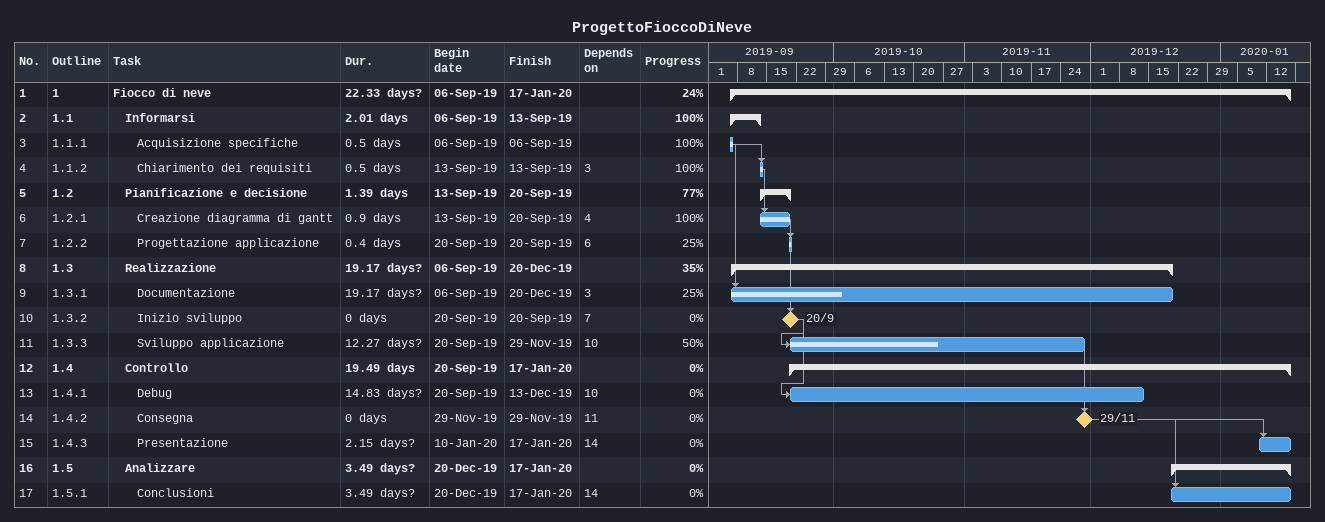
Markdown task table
ProgettoFioccoDiNeve

| ID | WBS | Task | Duration | Start | Finish | Predecessors | % complete |
|---|---|---|---|---|---|---|---|
| 1 | 1 | **Fiocco di neve** | 22.33d? | 2019-09-06 | 2020-01-17 |  | 24 |
| 2 | 1.1 | **Informarsi** | 2.01d | 2019-09-06 | 2019-09-13 |  | 100 |
| 3 | 1.1.1 | Acquisizione specifiche | 0.5d | 2019-09-06 | 2019-09-06 |  | 100 |
| 4 | 1.1.2 | Chiarimento dei requisiti | 0.5d | 2019-09-13 | 2019-09-13 | 3 | 100 |
| 5 | 1.2 | **Pianificazione e decisione** | 1.39d | 2019-09-13 | 2019-09-20 |  | 77 |
| 6 | 1.2.1 | Creazione diagramma di gantt | 0.9d | 2019-09-13 | 2019-09-20 | 4 | 100 |
| 7 | 1.2.2 | Progettazione applicazione | 0.4d | 2019-09-20 | 2019-09-20 | 6 | 25 |
| 8 | 1.3 | **Realizzazione** | 19.17d? | 2019-09-06 | 2019-12-20 |  | 35 |
| 9 | 1.3.1 | Documentazione | 19.17d? | 2019-09-06 | 2019-12-20 | 3 | 25 |
| 10 | 1.3.2 | Inizio sviluppo | 0d | 2019-09-20 | 2019-09-20 | 7 | 0 |
| 11 | 1.3.3 | Sviluppo applicazione | 12.27d? | 2019-09-20 | 2019-11-29 | 10 | 50 |
| 12 | 1.4 | **Controllo** | 19.49d | 2019-09-20 | 2020-01-17 |  | 0 |
| 13 | 1.4.1 | Debug | 14.83d? | 2019-09-20 | 2019-12-13 | 10 | 0 |
| 14 | 1.4.2 | Consegna | 0d | 2019-11-29 | 2019-11-29 | 11 | 0 |
| 15 | 1.4.3 | Presentazione | 2.15d? | 2020-01-10 | 2020-01-17 | 14 | 0 |
| 16 | 1.5 | **Analizzare** | 3.49d? | 2019-12-20 | 2020-01-17 |  | 0 |
| 17 | 1.5.1 | Conclusioni | 3.49d? | 2019-12-20 | 2020-01-17 | 14 | 0 |
